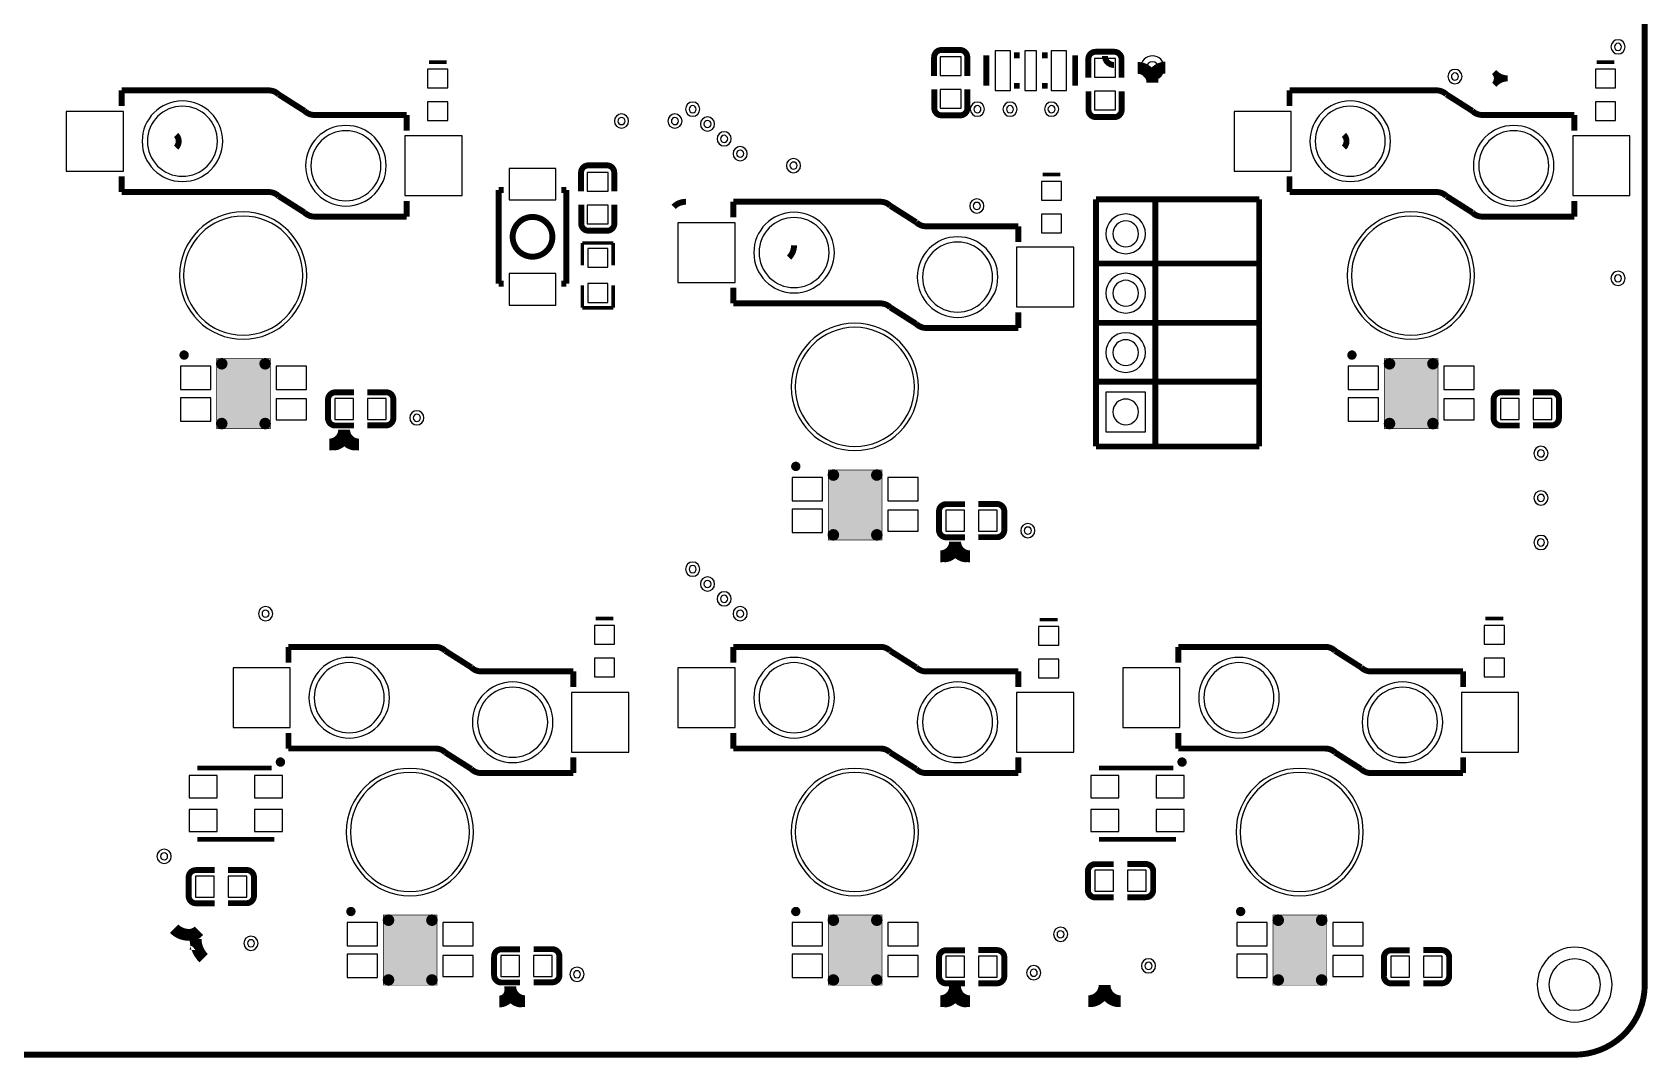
# Model space of a CAD drawing. Header units: millimetres. Extents: x 3 to 280, y -102 to -19.
# Drawn here: x 211.2 to 280.4, y -101.9 to -58.1 of the extents above; entities that cross this region are included whole.
import ezdxf

# ---------------------------------------------------------------- set-up
doc = ezdxf.new("R2010")
doc.units = ezdxf.units.MM
for name, color, linetype, true_color in [('Board Outline Layer', 7, 'Continuous', 0xff00ff), ('Bottom Layer', 7, 'Continuous', 0x0000ff), ('Bottom Silkscreen Layer', 7, 'Continuous', 0x66cc33), ('Hole Layer', 7, 'Continuous', 0x222222), ('Multi-Layer', 7, 'Continuous', 0xc0c0c0), ('Top Layer', 7, 'Continuous', 0xff0000)]:
    doc.layers.add(name, color=color, linetype=linetype, true_color=true_color)

msp = doc.modelspace()

# ---------------------------------------------------------------- hatches: boundary and pattern name
at = {"layer": 'Multi-Layer'}
for points in [[(219.105, -72.235, 1), (219.605, -72.235, 1)], [(221.434, -75.015), (219.134, -75.015), (219.134, -72.015), (221.434, -72.015)], [(220.964, -72.235, 1), (221.464, -72.235, 1)], [(269.112, -72.235, 1), (269.612, -72.235, 1)], [(271.442, -75.015), (269.142, -75.015), (269.142, -72.015), (271.442, -72.015)], [(270.972, -72.235, 1), (271.472, -72.235, 1)], [(219.105, -74.795, 1), (219.605, -74.795, 1)], [(220.964, -74.795, 1), (221.464, -74.795, 1)], [(269.112, -74.795, 1), (269.612, -74.795, 1)], [(270.972, -74.795, 1), (271.472, -74.795, 1)], [(245.297, -76.998, 1), (245.797, -76.998, 1)], [(247.627, -79.778), (245.327, -79.778), (245.327, -76.778), (247.627, -76.778)], [(247.157, -76.998, 1), (247.657, -76.998, 1)], [(245.297, -79.558, 1), (245.797, -79.558, 1)], [(247.157, -79.558, 1), (247.657, -79.558, 1)], [(226.247, -96.048, 1), (226.747, -96.048, 1)], [(228.577, -98.828), (226.277, -98.828), (226.277, -95.828), (228.577, -95.828)], [(228.107, -96.048, 1), (228.607, -96.048, 1)], [(245.297, -96.048, 1), (245.797, -96.048, 1)], [(247.627, -98.828), (245.327, -98.828), (245.327, -95.828), (247.627, -95.828)], [(247.157, -96.048, 1), (247.657, -96.048, 1)], [(264.347, -96.048, 1), (264.847, -96.048, 1)], [(266.677, -98.828), (264.377, -98.828), (264.377, -95.828), (266.677, -95.828)], [(266.207, -96.048, 1), (266.707, -96.048, 1)], [(226.247, -98.608, 1), (226.747, -98.608, 1)], [(228.107, -98.608, 1), (228.607, -98.608, 1)], [(245.297, -98.608, 1), (245.797, -98.608, 1)], [(247.157, -98.608, 1), (247.657, -98.608, 1)], [(264.347, -98.608, 1), (264.847, -98.608, 1)], [(266.207, -98.608, 1), (266.707, -98.608, 1)]]:
    msp.add_hatch(color=256, dxfattribs=at).paths.add_polyline_path(points)

# ---------------------------------------------------------------- linework, layer by layer
at = {"layer": 'Board Outline Layer', "const_width": 0.254}
for points in [[(280.29, -98.806), (280.29, -23.842)], [(277.29, -101.805), (6.575, -101.805)]]:
    msp.add_lwpolyline(points, dxfattribs=at)
msp.add_lwpolyline([(280.29, -98.806, -0.414214), (277.29, -101.805)], format="xyb", dxfattribs=at)
at = {"layer": 'Bottom Layer'}
for points in [[(250.122, -59.898), (251.022, -59.898), (251.022, -59.098), (250.122, -59.098)], [(253.126, -60.54), (253.126, -58.84), (252.476, -58.84), (252.476, -60.54)], [(254.251, -60.54), (254.251, -58.84), (253.751, -58.84), (253.751, -60.54)], [(255.525, -60.54), (255.525, -58.84), (254.875, -58.84), (254.875, -60.54)], [(256.726, -59.974), (257.626, -59.974), (257.626, -59.174), (256.726, -59.174)], [(229.037, -59.623), (228.173, -59.623), (228.173, -60.423), (229.037, -60.423)], [(279.045, -59.623), (278.181, -59.623), (278.181, -60.423), (279.045, -60.423)], [(250.122, -61.298), (251.022, -61.298), (251.022, -60.498), (250.122, -60.498)], [(256.726, -61.374), (257.626, -61.374), (257.626, -60.574), (256.726, -60.574)], [(212.697, -61.437), (212.697, -63.987), (215.147, -63.987), (215.147, -61.437)], [(229.037, -61.023), (228.173, -61.023), (228.173, -61.823), (229.037, -61.823)], [(262.704, -61.437), (262.704, -63.987), (265.154, -63.987), (265.154, -61.437)], [(279.045, -61.023), (278.181, -61.023), (278.181, -61.823), (279.045, -61.823)], [(229.647, -65.037), (229.647, -62.487), (227.197, -62.487), (227.197, -65.037)], [(279.655, -65.037), (279.655, -62.487), (277.205, -62.487), (277.205, -65.037)], [(231.664, -65.227), (233.664, -65.227), (233.664, -63.877), (231.664, -63.877)], [(235.908, -64.051), (235.008, -64.051), (235.008, -64.851), (235.908, -64.851)], [(255.322, -64.432), (254.458, -64.432), (254.458, -65.232), (255.322, -65.232)], [(235.908, -65.451), (235.008, -65.451), (235.008, -66.251), (235.908, -66.251)], [(238.889, -66.202), (238.889, -68.752), (241.339, -68.752), (241.339, -66.202)], [(255.322, -65.832), (254.458, -65.832), (254.458, -66.632), (255.322, -66.632)], [(235.89, -67.297), (235.026, -67.297), (235.026, -68.103), (235.89, -68.103)], [(255.839, -69.802), (255.839, -67.252), (253.389, -67.252), (253.389, -69.802)], [(231.664, -69.727), (233.664, -69.727), (233.664, -68.377), (231.664, -68.377)], [(235.89, -68.803), (235.026, -68.803), (235.026, -69.61), (235.89, -69.61)], [(218.884, -73.34), (218.884, -72.34), (217.584, -72.34), (217.584, -73.34)], [(222.985, -73.34), (222.985, -72.34), (221.685, -72.34), (221.685, -73.34)], [(268.892, -73.34), (268.892, -72.34), (267.592, -72.34), (267.592, -73.34)], [(272.992, -73.34), (272.992, -72.34), (271.692, -72.34), (271.692, -73.34)], [(218.884, -74.691), (218.884, -73.691), (217.584, -73.691), (217.584, -74.691)], [(222.985, -74.641), (222.985, -73.741), (221.685, -73.741), (221.685, -74.641)], [(224.998, -74.618), (224.998, -73.718), (224.198, -73.718), (224.198, -74.618)], [(226.398, -74.618), (226.398, -73.718), (225.598, -73.718), (225.598, -74.618)], [(257.214, -75.145), (258.914, -75.145), (258.914, -73.445), (257.214, -73.445)], [(268.892, -74.691), (268.892, -73.691), (267.592, -73.691), (267.592, -74.691)], [(272.992, -74.641), (272.992, -73.741), (271.692, -73.741), (271.692, -74.641)], [(274.91, -74.618), (274.91, -73.718), (274.11, -73.718), (274.11, -74.618)], [(276.31, -74.618), (276.31, -73.718), (275.51, -73.718), (275.51, -74.618)], [(245.077, -78.103), (245.077, -77.103), (243.777, -77.103), (243.777, -78.103)], [(249.177, -78.103), (249.177, -77.103), (247.877, -77.103), (247.877, -78.103)], [(245.077, -79.453), (245.077, -78.453), (243.777, -78.453), (243.777, -79.453)], [(249.177, -79.403), (249.177, -78.503), (247.877, -78.503), (247.877, -79.403)], [(251.16, -79.403), (251.16, -78.503), (250.36, -78.503), (250.36, -79.403)], [(252.561, -79.403), (252.561, -78.503), (251.761, -78.503), (251.761, -79.403)], [(236.181, -83.436), (235.317, -83.436), (235.317, -84.236), (236.181, -84.236)], [(255.195, -83.482), (254.331, -83.482), (254.331, -84.282), (255.195, -84.282)], [(274.282, -83.436), (273.418, -83.436), (273.418, -84.236), (274.282, -84.236)], [(236.181, -84.836), (235.317, -84.836), (235.317, -85.636), (236.181, -85.636)], [(255.195, -84.882), (254.331, -84.882), (254.331, -85.682), (255.195, -85.682)], [(274.282, -84.836), (273.418, -84.836), (273.418, -85.636), (274.282, -85.636)], [(219.839, -85.252), (219.839, -87.802), (222.289, -87.802), (222.289, -85.252)], [(238.889, -85.252), (238.889, -87.802), (241.339, -87.802), (241.339, -85.252)], [(257.939, -85.252), (257.939, -87.802), (260.389, -87.802), (260.389, -85.252)], [(236.789, -88.852), (236.789, -86.302), (234.339, -86.302), (234.339, -88.852)], [(255.839, -88.852), (255.839, -86.302), (253.389, -86.302), (253.389, -88.852)], [(274.889, -88.852), (274.889, -86.302), (272.439, -86.302), (272.439, -88.852)], [(219.164, -90.809), (219.164, -89.859), (217.964, -89.859), (217.964, -90.809)], [(221.964, -90.809), (221.964, -89.859), (220.764, -89.859), (220.764, -90.809)], [(257.772, -90.809), (257.772, -89.859), (256.572, -89.859), (256.572, -90.809)], [(260.573, -90.809), (260.573, -89.859), (259.373, -89.859), (259.373, -90.809)], [(219.164, -92.259), (219.164, -91.309), (217.964, -91.309), (217.964, -92.259)], [(221.964, -92.259), (221.964, -91.309), (220.764, -91.309), (220.764, -92.259)], [(257.772, -92.259), (257.772, -91.309), (256.572, -91.309), (256.572, -92.259)], [(260.573, -92.259), (260.573, -91.309), (259.373, -91.309), (259.373, -92.259)], [(257.536, -94.811), (257.536, -93.911), (256.736, -93.911), (256.736, -94.811)], [(258.936, -94.811), (258.936, -93.911), (258.136, -93.911), (258.136, -94.811)], [(219.029, -95.065), (219.029, -94.165), (218.229, -94.165), (218.229, -95.065)], [(220.429, -95.065), (220.429, -94.165), (219.629, -94.165), (219.629, -95.065)], [(226.027, -97.153), (226.027, -96.153), (224.727, -96.153), (224.727, -97.153)], [(230.127, -97.153), (230.127, -96.153), (228.827, -96.153), (228.827, -97.153)], [(245.077, -97.153), (245.077, -96.153), (243.777, -96.153), (243.777, -97.153)], [(249.177, -97.153), (249.177, -96.153), (247.877, -96.153), (247.877, -97.153)], [(264.127, -97.153), (264.127, -96.153), (262.827, -96.153), (262.827, -97.153)], [(268.227, -97.153), (268.227, -96.153), (266.927, -96.153), (266.927, -97.153)], [(226.027, -98.503), (226.027, -97.503), (224.727, -97.503), (224.727, -98.503)], [(245.077, -98.503), (245.077, -97.503), (243.777, -97.503), (243.777, -98.503)], [(264.127, -98.503), (264.127, -97.503), (262.827, -97.503), (262.827, -98.503)], [(230.127, -98.453), (230.127, -97.553), (228.827, -97.553), (228.827, -98.453)], [(232.11, -98.454), (232.11, -97.554), (231.31, -97.554), (231.31, -98.454)], [(233.51, -98.454), (233.51, -97.554), (232.71, -97.554), (232.71, -98.454)], [(249.177, -98.453), (249.177, -97.553), (247.877, -97.553), (247.877, -98.453)], [(251.16, -98.494), (251.16, -97.594), (250.36, -97.594), (250.36, -98.494)], [(252.561, -98.494), (252.561, -97.594), (251.761, -97.594), (251.761, -98.494)], [(268.227, -98.453), (268.227, -97.553), (266.927, -97.553), (266.927, -98.453)], [(270.211, -98.494), (270.211, -97.594), (269.411, -97.594), (269.411, -98.494)], [(271.611, -98.494), (271.611, -97.594), (270.811, -97.594), (270.811, -98.494)]]:
    msp.add_lwpolyline(points, close=True, dxfattribs=at)
for points, const_width in [([(257.176, -59.065, 0.414214), (257.557, -59.446)], 0.254), ([(259.208, -60.208, 0.414214), (258.573, -59.573)], 0.508), ([(259.758, -59.563, 0.413958), (259.207, -60.113)], 0.508), ([(273.845, -60.292, 0.414234), (273.845, -59.753)], 0.254), ([(273.898, -59.806, 0.198917), (274.421, -60.023)], 0.254), ([(274.421, -60.023, 0.198917), (273.898, -60.24)], 0.254), ([(239.23, -65.304, 0.198917), (238.706, -65.52)], 0.254), ([(223.962, -75.692, 0.414214), (224.597, -75.057)], 0.508), ([(224.598, -75.227, -0.414214), (224.134, -75.692)], 0.508), ([(224.597, -75.057, 0.414214), (225.232, -75.692)], 0.508), ([(224.598, -75.207, 0.414214), (225.083, -75.692)], 0.508), ([(250.124, -80.478, 0.414214), (250.759, -79.843)], 0.508), ([(250.76, -80.012, -0.414214), (250.296, -80.477)], 0.508), ([(250.759, -79.843, 0.414214), (251.394, -80.478)], 0.508), ([(250.76, -79.992, 0.414214), (251.245, -80.477)], 0.508), ([(217.318, -96.414, 0.198763), (217.953, -96.677)], 0.508), ([(217.953, -96.677, 0.198463), (218.381, -96.5)], 0.508), ([(218.069, -96.677, 0.198912), (218.3, -96.581)], 0.508), ([(218.237, -96.847, 0.198917), (218.581, -97.677)], 0.508), ([(218.237, -97.33, -0.199098), (218.236, -97.332)], 0.508), ([(231.71, -99.062, -0.414214), (231.246, -99.527)], 0.508), ([(231.709, -98.882, 0.414214), (232.344, -99.517)], 0.508), ([(231.71, -99.042, 0.414214), (232.195, -99.527)], 0.508), ([(250.124, -99.517, 0.414214), (250.759, -98.882)], 0.508), ([(250.76, -99.062, -0.414214), (250.296, -99.527)], 0.508), ([(250.759, -98.882, 0.414214), (251.394, -99.517)], 0.508), ([(250.76, -99.042, 0.414214), (251.245, -99.527)], 0.508), ([(257.161, -98.821, -0.414214), (256.465, -99.517)], 0.508), ([(256.524, -99.517, 0.415661), (257.157, -98.881)], 0.508), ([(257.157, -98.884, 0.412783), (257.794, -99.517)], 0.508), ([(257.161, -98.831, 0.414214), (257.848, -99.517)], 0.508)]:
    msp.add_lwpolyline(points, format="xyb", dxfattribs=dict(at, const_width=const_width))
for points in [[(215.947, -62.712, 1), (219.397, -62.712), (219.397, -62.712, 1), (215.947, -62.712)], [(265.954, -62.712, 1), (269.404, -62.712), (269.404, -62.712, 1), (265.954, -62.712)], [(222.947, -63.762, 1), (226.397, -63.762), (226.397, -63.762, 1), (222.947, -63.762)], [(272.954, -63.762, 1), (276.404, -63.762), (276.404, -63.762, 1), (272.954, -63.762)], [(217.547, -68.463, 1), (222.997, -68.463), (222.997, -68.463, 1), (217.547, -68.463)], [(242.139, -67.477, 1), (245.589, -67.477), (245.589, -67.477, 1), (242.139, -67.477)], [(249.139, -68.527, 1), (252.589, -68.527), (252.589, -68.527, 1), (249.139, -68.527)], [(243.739, -73.226, 1), (249.189, -73.226), (249.189, -73.226, 1), (243.739, -73.226)], [(223.089, -86.527, 1), (226.539, -86.527), (226.539, -86.527, 1), (223.089, -86.527)], [(242.139, -86.527, 1), (245.589, -86.527), (245.589, -86.527, 1), (242.139, -86.527)], [(261.189, -86.527, 1), (264.639, -86.527), (264.639, -86.527, 1), (261.189, -86.527)], [(230.089, -87.577, 1), (233.539, -87.577), (233.539, -87.577, 1), (230.089, -87.577)], [(249.139, -87.577, 1), (252.589, -87.577), (252.589, -87.577, 1), (249.139, -87.577)], [(268.189, -87.577, 1), (271.639, -87.577), (271.639, -87.577, 1), (268.189, -87.577)], [(224.689, -92.276, 1), (230.139, -92.276), (230.139, -92.276, 1), (224.689, -92.276)], [(243.739, -92.276, 1), (249.189, -92.276), (249.189, -92.276, 1), (243.739, -92.276)], [(275.69, -98.806, 1), (278.89, -98.806), (278.89, -98.806, 1), (275.69, -98.806)]]:
    msp.add_lwpolyline(points, format="xyb", dxfattribs=at)
for points in [[(257.214, -66.675, 1), (258.914, -66.675, 1)], [(267.554, -68.463, 1), (273.004, -68.463, 1)], [(257.214, -69.215, 1), (258.914, -69.215, 1)], [(257.214, -71.755, 1), (258.914, -71.755, 1)], [(262.789, -92.276, 1), (268.239, -92.276, 1)]]:
    msp.add_lwpolyline(points, format="xyb", close=True, dxfattribs=at)
at = {"layer": 'Bottom Silkscreen Layer', "const_width": 0.254}
for points in [[(250.171, -58.808, 0.414214), (249.861, -59.118)], [(251.281, -59.118, 0.414239), (250.971, -58.808)], [(256.775, -58.884, 0.414214), (256.465, -59.194)], [(257.885, -59.194, 0.414239), (257.575, -58.884)], [(221.372, -60.537, -0.198912), (221.793, -60.711)], [(271.379, -60.537, -0.198912), (271.801, -60.711)], [(223.32, -61.587, -0.198912), (222.898, -61.412)], [(249.867, -61.294, 0.414239), (250.177, -61.604)], [(250.977, -61.604, 0.414214), (251.287, -61.294)], [(256.471, -61.37, 0.414239), (256.781, -61.68)], [(257.581, -61.68, 0.414214), (257.891, -61.37)], [(273.327, -61.587, -0.198912), (272.906, -61.412)], [(235.053, -63.746, 0.414214), (234.743, -64.055)], [(236.163, -64.055, 0.414239), (235.853, -63.746)], [(221.372, -64.887, -0.198912), (221.793, -65.061)], [(271.379, -64.887, -0.198912), (271.801, -65.061)], [(223.32, -65.937, -0.198912), (222.898, -65.762)], [(247.564, -65.302, -0.198912), (247.986, -65.476)], [(273.327, -65.937, -0.198912), (272.906, -65.762)], [(231.814, -66.802, 1), (233.515, -66.802), (233.515, -66.802, 1), (231.814, -66.802)], [(234.749, -66.231, 0.414239), (235.059, -66.541)], [(235.859, -66.541, 0.414214), (236.169, -66.231)], [(249.512, -66.352, -0.198912), (249.091, -66.177)], [(247.564, -69.652, -0.198912), (247.986, -69.826)], [(249.512, -70.702, -0.198912), (249.091, -70.527)], [(224.218, -73.459, 0.414239), (223.908, -73.768)], [(226.704, -73.763, 0.414214), (226.394, -73.453)], [(274.129, -73.459, 0.414239), (273.82, -73.768)], [(276.615, -73.763, 0.414214), (276.305, -73.453)], [(223.908, -74.568, 0.414214), (224.218, -74.878)], [(226.394, -74.872, 0.414239), (226.704, -74.563)], [(273.82, -74.568, 0.414214), (274.129, -74.878)], [(276.305, -74.872, 0.414239), (276.615, -74.563)], [(250.38, -78.244, 0.414239), (250.07, -78.553)], [(252.866, -78.548, 0.414214), (252.556, -78.238)], [(250.07, -79.353, 0.414214), (250.38, -79.663)], [(252.556, -79.657, 0.414239), (252.866, -79.348)], [(228.514, -84.352, -0.198912), (228.936, -84.526)], [(247.564, -84.352, -0.198912), (247.986, -84.526)], [(266.614, -84.352, -0.198912), (267.036, -84.526)], [(230.462, -85.402, -0.198912), (230.041, -85.227)], [(249.512, -85.402, -0.198912), (249.091, -85.227)], [(268.562, -85.402, -0.198912), (268.141, -85.227)], [(228.514, -88.702, -0.198912), (228.936, -88.876)], [(247.564, -88.702, -0.198912), (247.986, -88.876)], [(266.614, -88.702, -0.198912), (267.036, -88.876)], [(230.462, -89.752, -0.198912), (230.041, -89.577)], [(249.512, -89.752, -0.198912), (249.091, -89.577)], [(268.562, -89.752, -0.198912), (268.141, -89.577)], [(218.249, -93.906, 0.414239), (217.939, -94.215)], [(220.735, -94.21, 0.414214), (220.425, -93.9)], [(256.756, -93.652, 0.414239), (256.446, -93.961)], [(259.241, -93.956, 0.414214), (258.932, -93.646)], [(256.446, -94.761, 0.414214), (256.756, -95.071)], [(258.932, -95.065, 0.414239), (259.241, -94.756)], [(217.939, -95.015, 0.414214), (218.249, -95.325)], [(220.425, -95.319, 0.414239), (220.735, -95.01)], [(231.33, -97.294, 0.414239), (231.02, -97.604)], [(233.816, -97.598, 0.414214), (233.506, -97.288)], [(250.38, -97.335, 0.414239), (250.07, -97.644)], [(252.866, -97.639, 0.414214), (252.556, -97.329)], [(269.43, -97.335, 0.414239), (269.121, -97.644)], [(271.916, -97.639, 0.414214), (271.606, -97.329)], [(231.02, -98.404, 0.414214), (231.33, -98.714)], [(233.506, -98.708, 0.414239), (233.816, -98.398)], [(250.07, -98.444, 0.414214), (250.38, -98.754)], [(252.556, -98.748, 0.414239), (252.866, -98.439)], [(269.121, -98.444, 0.414214), (269.43, -98.754)], [(271.606, -98.748, 0.414239), (271.916, -98.439)]]:
    msp.add_lwpolyline(points, format="xyb", dxfattribs=at)
at = {"layer": 'Bottom Silkscreen Layer'}
for points, const_width in [([(250.971, -58.808), (250.171, -58.808)], 0.254), ([(257.575, -58.884), (256.775, -58.884)], 0.254), ([(228.224, -59.326), (228.986, -59.326)], 0.152), ([(249.861, -59.918), (249.861, -59.118)], 0.254), ([(251.281, -59.918), (251.281, -59.118)], 0.254), ([(252.101, -60.34), (252.101, -59.04)], 0.254), ([(253.519, -59.04), (253.283, -59.04)], 0.254), ([(254.718, -59.04), (254.482, -59.04)], 0.254), ([(255.9, -59.04), (255.9, -60.34)], 0.254), ([(256.465, -59.994), (256.465, -59.194)], 0.254), ([(257.885, -59.994), (257.885, -59.194)], 0.254), ([(278.232, -59.326), (278.994, -59.326)], 0.152), ([(215.072, -60.537), (215.072, -61.206)], 0.254), ([(215.072, -60.537), (221.372, -60.537)], 0.254), ([(221.793, -60.711), (222.898, -61.412)], 0.254), ([(249.867, -60.494), (249.867, -61.294)], 0.254), ([(251.287, -60.494), (251.287, -61.294)], 0.254), ([(253.519, -60.34), (253.283, -60.34)], 0.254), ([(254.718, -60.34), (254.482, -60.34)], 0.254), ([(256.471, -60.57), (256.471, -61.37)], 0.254), ([(257.891, -60.57), (257.891, -61.37)], 0.254), ([(265.079, -60.537), (265.079, -61.206)], 0.254), ([(265.079, -60.537), (271.379, -60.537)], 0.254), ([(271.801, -60.711), (272.906, -61.412)], 0.254), ([(227.272, -61.587), (223.32, -61.587)], 0.254), ([(227.272, -61.587), (227.272, -62.256)], 0.254), ([(250.977, -61.604), (250.177, -61.604)], 0.254), ([(257.581, -61.68), (256.781, -61.68)], 0.254), ([(277.279, -61.587), (273.327, -61.587)], 0.254), ([(277.279, -61.587), (277.279, -62.256)], 0.254), ([(235.053, -63.746), (235.853, -63.746)], 0.254), ([(215.072, -64.218), (215.072, -64.887)], 0.254), ([(234.743, -64.855), (234.743, -64.055)], 0.254), ([(236.163, -64.855), (236.163, -64.055)], 0.254), ([(254.509, -64.135), (255.271, -64.135)], 0.152), ([(265.079, -64.218), (265.079, -64.887)], 0.254), ([(215.072, -64.887), (221.372, -64.887)], 0.254), ([(221.793, -65.061), (222.898, -65.762)], 0.254), ([(231.433, -64.802), (231.214, -64.802)], 0.254), ([(231.214, -68.802), (231.214, -64.802)], 0.254), ([(234.114, -64.802), (233.896, -64.802)], 0.254), ([(234.114, -68.802), (234.114, -64.802)], 0.254), ([(265.079, -64.887), (271.379, -64.887)], 0.254), ([(271.801, -65.061), (272.906, -65.762)], 0.254), ([(227.272, -65.268), (227.272, -65.937)], 0.254), ([(234.749, -65.431), (234.749, -66.231)], 0.254), ([(236.169, -65.431), (236.169, -66.231)], 0.254), ([(241.264, -65.302), (241.264, -65.971)], 0.254), ([(241.264, -65.302), (247.564, -65.302)], 0.254), ([(247.986, -65.476), (249.091, -66.177)], 0.254), ([(259.335, -65.195), (256.795, -65.195)], 0.254), ([(256.795, -75.775), (256.795, -65.195)], 0.254), ([(259.335, -65.194), (263.78, -65.194)], 0.254), ([(259.335, -75.775), (259.335, -65.195)], 0.254), ([(263.78, -65.194), (263.78, -75.565)], 0.254), ([(277.279, -65.268), (277.279, -65.937)], 0.254), ([(227.272, -65.937), (223.32, -65.937)], 0.254), ([(253.464, -66.352), (249.512, -66.352)], 0.254), ([(253.464, -66.352), (253.464, -67.021)], 0.254), ([(277.279, -65.937), (273.327, -65.937)], 0.254), ([(236.119, -67.068), (234.798, -67.068)], 0.152), ([(234.798, -67.068), (234.798, -68.027)], 0.152), ([(235.059, -66.541), (235.859, -66.541)], 0.254), ([(236.119, -68.027), (236.119, -67.068)], 0.152), ([(256.807, -67.945), (263.792, -67.945)], 0.254), ([(231.433, -68.802), (231.214, -68.802)], 0.254), ([(234.114, -68.802), (233.896, -68.802)], 0.254), ([(234.798, -69.838), (234.798, -68.879)], 0.152), ([(236.119, -68.879), (236.119, -69.838)], 0.152), ([(241.264, -68.983), (241.264, -69.652)], 0.254), ([(236.119, -69.838), (234.798, -69.838)], 0.152), ([(241.264, -69.652), (247.564, -69.652)], 0.254), ([(247.986, -69.826), (249.091, -70.527)], 0.254), ([(253.464, -70.033), (253.464, -70.702)], 0.254), ([(256.795, -70.485), (263.78, -70.485)], 0.254), ([(253.464, -70.702), (249.512, -70.702)], 0.254), ([(256.795, -73.002), (263.78, -73.002)], 0.254), ([(259.335, -73.002), (256.795, -73.002)], 0.254), ([(223.908, -73.768), (223.908, -74.568)], 0.254), ([(225.018, -73.459), (224.218, -73.459)], 0.254), ([(225.594, -73.453), (226.394, -73.453)], 0.254), ([(226.704, -73.763), (226.704, -74.563)], 0.254), ([(273.82, -73.768), (273.82, -74.568)], 0.254), ([(274.929, -73.459), (274.129, -73.459)], 0.254), ([(275.505, -73.453), (276.305, -73.453)], 0.254), ([(276.615, -73.763), (276.615, -74.563)], 0.254), ([(225.018, -74.878), (224.218, -74.878)], 0.254), ([(225.594, -74.872), (226.394, -74.872)], 0.254), ([(274.929, -74.878), (274.129, -74.878)], 0.254), ([(275.505, -74.872), (276.305, -74.872)], 0.254), ([(259.335, -75.775), (256.795, -75.775)], 0.254), ([(259.335, -75.775), (263.526, -75.775)], 0.254), ([(263.526, -75.775), (263.78, -75.775)], 0.254), ([(263.78, -75.775), (263.78, -75.565)], 0.254), ([(251.18, -78.244), (250.38, -78.244)], 0.254), ([(251.756, -78.238), (252.556, -78.238)], 0.254), ([(250.07, -78.553), (250.07, -79.353)], 0.254), ([(252.866, -78.548), (252.866, -79.348)], 0.254), ([(251.18, -79.663), (250.38, -79.663)], 0.254), ([(251.756, -79.657), (252.556, -79.657)], 0.254), ([(235.368, -83.139), (236.13, -83.139)], 0.152), ([(254.382, -83.185), (255.144, -83.185)], 0.152), ([(273.469, -83.139), (274.231, -83.139)], 0.152), ([(222.214, -84.352), (222.214, -85.021)], 0.254), ([(222.214, -84.352), (228.514, -84.352)], 0.254), ([(241.264, -84.352), (241.264, -85.021)], 0.254), ([(241.264, -84.352), (247.564, -84.352)], 0.254), ([(260.314, -84.352), (260.314, -85.021)], 0.254), ([(260.314, -84.352), (266.614, -84.352)], 0.254), ([(228.936, -84.526), (230.041, -85.227)], 0.254), ([(247.986, -84.526), (249.091, -85.227)], 0.254), ([(267.036, -84.526), (268.141, -85.227)], 0.254), ([(234.414, -85.402), (230.462, -85.402)], 0.254), ([(234.414, -85.402), (234.414, -86.071)], 0.254), ([(253.464, -85.402), (249.512, -85.402)], 0.254), ([(253.464, -85.402), (253.464, -86.071)], 0.254), ([(272.514, -85.402), (268.562, -85.402)], 0.254), ([(272.514, -85.402), (272.514, -86.071)], 0.254), ([(222.214, -88.033), (222.214, -88.702)], 0.254), ([(241.264, -88.033), (241.264, -88.702)], 0.254), ([(260.314, -88.033), (260.314, -88.702)], 0.254), ([(222.214, -88.702), (228.514, -88.702)], 0.254), ([(228.936, -88.876), (230.041, -89.577)], 0.254), ([(234.414, -89.083), (234.414, -89.752)], 0.254), ([(241.264, -88.702), (247.564, -88.702)], 0.254), ([(247.986, -88.876), (249.091, -89.577)], 0.254), ([(253.464, -89.083), (253.464, -89.752)], 0.254), ([(260.314, -88.702), (266.614, -88.702)], 0.254), ([(267.036, -88.876), (268.141, -89.577)], 0.254), ([(272.514, -89.083), (272.514, -89.752)], 0.254), ([(218.313, -89.535), (221.488, -89.535)], 0.2), ([(234.414, -89.752), (230.462, -89.752)], 0.254), ([(253.464, -89.752), (249.512, -89.752)], 0.254), ([(256.922, -89.535), (260.097, -89.535)], 0.2), ([(272.514, -89.752), (268.562, -89.752)], 0.254), ([(221.615, -92.583), (218.313, -92.583)], 0.2), ([(260.224, -92.583), (256.922, -92.583)], 0.2), ([(219.049, -93.906), (218.249, -93.906)], 0.254), ([(219.625, -93.9), (220.425, -93.9)], 0.254), ([(256.446, -93.961), (256.446, -94.761)], 0.254), ([(257.556, -93.652), (256.756, -93.652)], 0.254), ([(258.132, -93.646), (258.932, -93.646)], 0.254), ([(259.241, -93.956), (259.241, -94.756)], 0.254), ([(217.939, -94.215), (217.939, -95.015)], 0.254), ([(220.735, -94.21), (220.735, -95.01)], 0.254), ([(219.049, -95.325), (218.249, -95.325)], 0.254), ([(219.625, -95.319), (220.425, -95.319)], 0.254), ([(257.556, -95.071), (256.756, -95.071)], 0.254), ([(258.132, -95.065), (258.932, -95.065)], 0.254), ([(231.02, -97.604), (231.02, -98.404)], 0.254), ([(232.13, -97.294), (231.33, -97.294)], 0.254), ([(232.706, -97.288), (233.506, -97.288)], 0.254), ([(233.816, -97.598), (233.816, -98.398)], 0.254), ([(250.07, -97.644), (250.07, -98.444)], 0.254), ([(251.18, -97.335), (250.38, -97.335)], 0.254), ([(251.756, -97.329), (252.556, -97.329)], 0.254), ([(252.866, -97.639), (252.866, -98.439)], 0.254), ([(269.121, -97.644), (269.121, -98.444)], 0.254), ([(270.23, -97.335), (269.43, -97.335)], 0.254), ([(270.806, -97.329), (271.606, -97.329)], 0.254), ([(271.916, -97.639), (271.916, -98.439)], 0.254), ([(232.13, -98.714), (231.33, -98.714)], 0.254), ([(232.706, -98.708), (233.506, -98.708)], 0.254), ([(251.18, -98.754), (250.38, -98.754)], 0.254), ([(251.756, -98.748), (252.556, -98.748)], 0.254), ([(270.23, -98.754), (269.43, -98.754)], 0.254), ([(270.806, -98.748), (271.606, -98.748)], 0.254)]:
    msp.add_lwpolyline(points, dxfattribs=dict(at, const_width=const_width))
at = {"layer": 'Bottom Silkscreen Layer', "const_width": 0.2}
for points in [[(217.644, -71.864, 1), (217.845, -71.864, 1)], [(267.652, -71.864, 1), (267.852, -71.864, 1)], [(243.837, -76.627, 1), (244.037, -76.627, 1)], [(221.769, -89.281, 1), (221.97, -89.281, 1)], [(260.377, -89.281, 1), (260.578, -89.281, 1)], [(224.787, -95.677, 1), (224.987, -95.677, 1)], [(243.837, -95.677, 1), (244.037, -95.677, 1)], [(262.887, -95.677, 1), (263.087, -95.677, 1)]]:
    msp.add_lwpolyline(points, format="xyb", close=True, dxfattribs=at)
at = {"layer": 'Hole Layer'}
for points in [[(278.994, -58.674, 1), (279.299, -58.674), (279.299, -58.674, 1), (278.994, -58.674)], [(272.009, -59.944, 1), (272.314, -59.944), (272.314, -59.944, 1), (272.009, -59.944)], [(216.172, -62.712, 1), (219.172, -62.712), (219.172, -62.712, 1), (216.172, -62.712)], [(223.172, -63.762, 1), (226.172, -63.762), (226.172, -63.762, 1), (223.172, -63.762)], [(242.364, -67.477, 1), (245.364, -67.477), (245.364, -67.477, 1), (242.364, -67.477)], [(257.514, -66.675, 1), (258.614, -66.675), (258.614, -66.675, 1), (257.514, -66.675)], [(267.729, -68.463, 1), (272.829, -68.463), (272.829, -68.463, 1), (267.729, -68.463)], [(249.364, -68.527, 1), (252.364, -68.527), (252.364, -68.527, 1), (249.364, -68.527)], [(278.994, -68.58, 1), (279.299, -68.58), (279.299, -68.58, 1), (278.994, -68.58)], [(257.514, -69.215, 1), (258.614, -69.215), (258.614, -69.215, 1), (257.514, -69.215)], [(257.514, -71.755, 1), (258.614, -71.755), (258.614, -71.755, 1), (257.514, -71.755)], [(257.514, -74.295, 1), (258.614, -74.295), (258.614, -74.295, 1), (257.514, -74.295)], [(275.692, -76.073, 1), (275.997, -76.073), (275.997, -76.073, 1), (275.692, -76.073)], [(275.692, -77.978, 1), (275.997, -77.978), (275.997, -77.978, 1), (275.692, -77.978)], [(275.692, -79.883, 1), (275.997, -79.883), (275.997, -79.883, 1), (275.692, -79.883)], [(223.314, -86.527, 1), (226.314, -86.527), (226.314, -86.527, 1), (223.314, -86.527)], [(242.364, -86.527, 1), (245.364, -86.527), (245.364, -86.527, 1), (242.364, -86.527)], [(230.314, -87.577, 1), (233.314, -87.577), (233.314, -87.577, 1), (230.314, -87.577)], [(249.364, -87.577, 1), (252.364, -87.577), (252.364, -87.577, 1), (249.364, -87.577)], [(276.19, -98.806, 1), (278.39, -98.806), (278.39, -98.806, 1), (276.19, -98.806)]]:
    msp.add_lwpolyline(points, format="xyb", dxfattribs=at)
for points in [[(258.954, -59.563, 1), (259.462, -59.563, 1)], [(239.37, -61.341, 1), (239.675, -61.341, 1)], [(251.562, -61.341, 1), (251.867, -61.341, 1)], [(252.959, -61.341, 1), (253.264, -61.341, 1)], [(254.737, -61.341, 1), (255.042, -61.341, 1)], [(266.179, -62.712, 1), (269.179, -62.712, 1)], [(236.322, -61.849, 1), (236.627, -61.849, 1)], [(238.608, -61.849, 1), (238.913, -61.849, 1)], [(240.005, -61.976, 1), (240.31, -61.976, 1)], [(240.716, -62.611, 1), (241.021, -62.611, 1)], [(273.179, -63.762, 1), (276.179, -63.762, 1)], [(241.402, -63.246, 1), (241.707, -63.246, 1)], [(243.688, -63.754, 1), (243.993, -63.754, 1)], [(251.537, -65.481, 1), (251.842, -65.481, 1)], [(217.722, -68.463, 1), (222.822, -68.463, 1)], [(243.914, -73.226, 1), (249.014, -73.226, 1)], [(227.559, -74.549, 1), (227.864, -74.549, 1)], [(253.721, -79.375, 1), (254.026, -79.375, 1)], [(239.37, -81.026, 1), (239.675, -81.026, 1)], [(240.005, -81.661, 1), (240.31, -81.661, 1)], [(240.716, -82.296, 1), (241.021, -82.296, 1)], [(221.082, -82.931, 1), (221.387, -82.931, 1)], [(241.402, -82.931, 1), (241.707, -82.931, 1)], [(261.414, -86.527, 1), (264.414, -86.527, 1)], [(268.414, -87.577, 1), (271.414, -87.577, 1)], [(224.864, -92.276, 1), (229.964, -92.276, 1)], [(243.914, -92.276, 1), (249.014, -92.276, 1)], [(262.964, -92.276, 1), (268.064, -92.276, 1)], [(216.736, -93.317, 1), (217.04, -93.317, 1)], [(255.123, -96.652, 1), (255.428, -96.652, 1)], [(220.455, -97.036, 1), (220.76, -97.036, 1)], [(234.417, -98.362, 1), (234.722, -98.362, 1)], [(253.975, -98.298, 1), (254.28, -98.298, 1)], [(258.888, -98.004, 1), (259.193, -98.004, 1)]]:
    msp.add_lwpolyline(points, format="xyb", close=True, dxfattribs=at)
at = {"layer": 'Multi-Layer'}
for points in [[(278.842, -58.674, 1), (279.451, -58.674, 1)], [(258.7, -59.563, 1), (259.716, -59.563, 1)], [(271.857, -59.944, 1), (272.466, -59.944, 1)], [(236.17, -61.849, 1), (236.779, -61.849, 1)], [(238.456, -61.849, 1), (239.065, -61.849, 1)], [(239.218, -61.341, 1), (239.827, -61.341, 1)], [(251.41, -61.341, 1), (252.019, -61.341, 1)], [(252.807, -61.341, 1), (253.416, -61.341, 1)], [(254.585, -61.341, 1), (255.194, -61.341, 1)], [(239.853, -61.976, 1), (240.462, -61.976, 1)], [(240.564, -62.611, 1), (241.173, -62.611, 1)], [(241.25, -63.246, 1), (241.859, -63.246, 1)], [(243.536, -63.754, 1), (244.145, -63.754, 1)], [(251.384, -65.481, 1), (251.994, -65.481, 1)], [(257.214, -66.675, 1), (258.914, -66.675, 1)], [(257.214, -66.675, 1), (258.914, -66.675, 1)], [(257.214, -66.675, 1), (258.914, -66.675, 1)], [(267.554, -68.463, 1), (273.004, -68.463, 1)], [(267.554, -68.463, 1), (273.004, -68.463, 1)], [(267.554, -68.463, 1), (273.004, -68.463, 1)], [(257.214, -69.215, 1), (258.914, -69.215, 1)], [(257.214, -69.215, 1), (258.914, -69.215, 1)], [(257.214, -69.215, 1), (258.914, -69.215, 1)], [(278.842, -68.58, 1), (279.451, -68.58, 1)], [(257.214, -71.755, 1), (258.914, -71.755, 1)], [(257.214, -71.755, 1), (258.914, -71.755, 1)], [(257.214, -71.755, 1), (258.914, -71.755, 1)], [(227.407, -74.549, 1), (228.016, -74.549, 1)], [(275.54, -76.073, 1), (276.149, -76.073, 1)], [(275.54, -77.978, 1), (276.149, -77.978, 1)], [(253.569, -79.375, 1), (254.178, -79.375, 1)], [(275.54, -79.883, 1), (276.149, -79.883, 1)], [(239.218, -81.026, 1), (239.827, -81.026, 1)], [(239.853, -81.661, 1), (240.462, -81.661, 1)], [(240.564, -82.296, 1), (241.173, -82.296, 1)], [(220.93, -82.931, 1), (221.539, -82.931, 1)], [(241.25, -82.931, 1), (241.859, -82.931, 1)], [(262.789, -92.276, 1), (268.239, -92.276, 1)], [(262.789, -92.276, 1), (268.239, -92.276, 1)], [(262.789, -92.276, 1), (268.239, -92.276, 1)], [(216.583, -93.317, 1), (217.193, -93.317, 1)], [(220.303, -97.036, 1), (220.912, -97.036, 1)], [(254.971, -96.652, 1), (255.58, -96.652, 1)], [(234.265, -98.362, 1), (234.874, -98.362, 1)], [(253.823, -98.298, 1), (254.432, -98.298, 1)], [(258.736, -98.004, 1), (259.345, -98.004, 1)]]:
    msp.add_lwpolyline(points, format="xyb", close=True, dxfattribs=at)
for points in [[(215.947, -62.712, 1), (219.397, -62.712), (219.397, -62.712, 1), (215.947, -62.712)], [(215.947, -62.712, 1), (219.397, -62.712), (219.397, -62.712, 1), (215.947, -62.712)], [(215.947, -62.712, 1), (219.397, -62.712), (219.397, -62.712, 1), (215.947, -62.712)], [(265.954, -62.712, 1), (269.404, -62.712), (269.404, -62.712, 1), (265.954, -62.712)], [(265.954, -62.712, 1), (269.404, -62.712), (269.404, -62.712, 1), (265.954, -62.712)], [(265.954, -62.712, 1), (269.404, -62.712), (269.404, -62.712, 1), (265.954, -62.712)], [(222.947, -63.762, 1), (226.397, -63.762), (226.397, -63.762, 1), (222.947, -63.762)], [(222.947, -63.762, 1), (226.397, -63.762), (226.397, -63.762, 1), (222.947, -63.762)], [(222.947, -63.762, 1), (226.397, -63.762), (226.397, -63.762, 1), (222.947, -63.762)], [(272.954, -63.762, 1), (276.404, -63.762), (276.404, -63.762, 1), (272.954, -63.762)], [(272.954, -63.762, 1), (276.404, -63.762), (276.404, -63.762, 1), (272.954, -63.762)], [(272.954, -63.762, 1), (276.404, -63.762), (276.404, -63.762, 1), (272.954, -63.762)], [(217.547, -68.463, 1), (222.997, -68.463), (222.997, -68.463, 1), (217.547, -68.463)], [(217.547, -68.463, 1), (222.997, -68.463), (222.997, -68.463, 1), (217.547, -68.463)], [(217.547, -68.463, 1), (222.997, -68.463), (222.997, -68.463, 1), (217.547, -68.463)], [(242.139, -67.477, 1), (245.589, -67.477), (245.589, -67.477, 1), (242.139, -67.477)], [(242.139, -67.477, 1), (245.589, -67.477), (245.589, -67.477, 1), (242.139, -67.477)], [(242.139, -67.477, 1), (245.589, -67.477), (245.589, -67.477, 1), (242.139, -67.477)], [(249.139, -68.527, 1), (252.589, -68.527), (252.589, -68.527, 1), (249.139, -68.527)], [(249.139, -68.527, 1), (252.589, -68.527), (252.589, -68.527, 1), (249.139, -68.527)], [(249.139, -68.527, 1), (252.589, -68.527), (252.589, -68.527, 1), (249.139, -68.527)], [(243.739, -73.226, 1), (249.189, -73.226), (249.189, -73.226, 1), (243.739, -73.226)], [(243.739, -73.226, 1), (249.189, -73.226), (249.189, -73.226, 1), (243.739, -73.226)], [(243.739, -73.226, 1), (249.189, -73.226), (249.189, -73.226, 1), (243.739, -73.226)], [(223.089, -86.527, 1), (226.539, -86.527), (226.539, -86.527, 1), (223.089, -86.527)], [(223.089, -86.527, 1), (226.539, -86.527), (226.539, -86.527, 1), (223.089, -86.527)], [(223.089, -86.527, 1), (226.539, -86.527), (226.539, -86.527, 1), (223.089, -86.527)], [(242.139, -86.527, 1), (245.589, -86.527), (245.589, -86.527, 1), (242.139, -86.527)], [(242.139, -86.527, 1), (245.589, -86.527), (245.589, -86.527, 1), (242.139, -86.527)], [(242.139, -86.527, 1), (245.589, -86.527), (245.589, -86.527, 1), (242.139, -86.527)], [(261.189, -86.527, 1), (264.639, -86.527), (264.639, -86.527, 1), (261.189, -86.527)], [(261.189, -86.527, 1), (264.639, -86.527), (264.639, -86.527, 1), (261.189, -86.527)], [(261.189, -86.527, 1), (264.639, -86.527), (264.639, -86.527, 1), (261.189, -86.527)], [(230.089, -87.577, 1), (233.539, -87.577), (233.539, -87.577, 1), (230.089, -87.577)], [(230.089, -87.577, 1), (233.539, -87.577), (233.539, -87.577, 1), (230.089, -87.577)], [(230.089, -87.577, 1), (233.539, -87.577), (233.539, -87.577, 1), (230.089, -87.577)], [(249.139, -87.577, 1), (252.589, -87.577), (252.589, -87.577, 1), (249.139, -87.577)], [(249.139, -87.577, 1), (252.589, -87.577), (252.589, -87.577, 1), (249.139, -87.577)], [(249.139, -87.577, 1), (252.589, -87.577), (252.589, -87.577, 1), (249.139, -87.577)], [(268.189, -87.577, 1), (271.639, -87.577), (271.639, -87.577, 1), (268.189, -87.577)], [(268.189, -87.577, 1), (271.639, -87.577), (271.639, -87.577, 1), (268.189, -87.577)], [(268.189, -87.577, 1), (271.639, -87.577), (271.639, -87.577, 1), (268.189, -87.577)], [(224.689, -92.276, 1), (230.139, -92.276), (230.139, -92.276, 1), (224.689, -92.276)], [(224.689, -92.276, 1), (230.139, -92.276), (230.139, -92.276, 1), (224.689, -92.276)], [(224.689, -92.276, 1), (230.139, -92.276), (230.139, -92.276, 1), (224.689, -92.276)], [(243.739, -92.276, 1), (249.189, -92.276), (249.189, -92.276, 1), (243.739, -92.276)], [(243.739, -92.276, 1), (249.189, -92.276), (249.189, -92.276, 1), (243.739, -92.276)], [(243.739, -92.276, 1), (249.189, -92.276), (249.189, -92.276, 1), (243.739, -92.276)], [(275.69, -98.806, 1), (278.89, -98.806), (278.89, -98.806, 1), (275.69, -98.806)], [(275.69, -98.806, 1), (278.89, -98.806), (278.89, -98.806, 1), (275.69, -98.806)], [(275.69, -98.806, 1), (278.89, -98.806), (278.89, -98.806, 1), (275.69, -98.806)]]:
    msp.add_lwpolyline(points, format="xyb", dxfattribs=at)
at = {"layer": 'Multi-Layer', "const_width": 0.0254}
for points in [[(221.434, -75.015), (219.134, -75.015), (219.134, -72.015), (221.434, -72.015)], [(271.442, -75.015), (269.142, -75.015), (269.142, -72.015), (271.442, -72.015)], [(247.627, -79.778), (245.327, -79.778), (245.327, -76.778), (247.627, -76.778)], [(228.577, -98.828), (226.277, -98.828), (226.277, -95.828), (228.577, -95.828)], [(247.627, -98.828), (245.327, -98.828), (245.327, -95.828), (247.627, -95.828)], [(266.677, -98.828), (264.377, -98.828), (264.377, -95.828), (266.677, -95.828)]]:
    msp.add_lwpolyline(points, close=True, dxfattribs=at)
at = {"layer": 'Multi-Layer'}
msp.add_lwpolyline([(257.214, -75.145), (258.914, -75.145), (258.914, -73.445), (257.214, -73.445)], close=True, dxfattribs=at)
msp.add_lwpolyline([(257.214, -75.145), (258.914, -75.145), (258.914, -73.445), (257.214, -73.445)], close=True, dxfattribs=at)
msp.add_lwpolyline([(257.214, -75.145), (258.914, -75.145), (258.914, -73.445), (257.214, -73.445)], close=True, dxfattribs=at)
at = {"layer": 'Top Layer'}
for points in [[(215.947, -62.712, 1), (219.397, -62.712), (219.397, -62.712, 1), (215.947, -62.712)], [(265.954, -62.712, 1), (269.404, -62.712), (269.404, -62.712, 1), (265.954, -62.712)], [(222.947, -63.762, 1), (226.397, -63.762), (226.397, -63.762, 1), (222.947, -63.762)], [(272.954, -63.762, 1), (276.404, -63.762), (276.404, -63.762, 1), (272.954, -63.762)], [(217.547, -68.463, 1), (222.997, -68.463), (222.997, -68.463, 1), (217.547, -68.463)], [(242.139, -67.477, 1), (245.589, -67.477), (245.589, -67.477, 1), (242.139, -67.477)], [(249.139, -68.527, 1), (252.589, -68.527), (252.589, -68.527, 1), (249.139, -68.527)], [(243.739, -73.226, 1), (249.189, -73.226), (249.189, -73.226, 1), (243.739, -73.226)], [(223.089, -86.527, 1), (226.539, -86.527), (226.539, -86.527, 1), (223.089, -86.527)], [(242.139, -86.527, 1), (245.589, -86.527), (245.589, -86.527, 1), (242.139, -86.527)], [(261.189, -86.527, 1), (264.639, -86.527), (264.639, -86.527, 1), (261.189, -86.527)], [(230.089, -87.577, 1), (233.539, -87.577), (233.539, -87.577, 1), (230.089, -87.577)], [(249.139, -87.577, 1), (252.589, -87.577), (252.589, -87.577, 1), (249.139, -87.577)], [(268.189, -87.577, 1), (271.639, -87.577), (271.639, -87.577, 1), (268.189, -87.577)], [(224.689, -92.276, 1), (230.139, -92.276), (230.139, -92.276, 1), (224.689, -92.276)], [(243.739, -92.276, 1), (249.189, -92.276), (249.189, -92.276, 1), (243.739, -92.276)], [(275.69, -98.806, 1), (278.89, -98.806), (278.89, -98.806, 1), (275.69, -98.806)]]:
    msp.add_lwpolyline(points, format="xyb", dxfattribs=at)
at = {"layer": 'Top Layer', "const_width": 0.254}
for points in [[(217.402, -62.981, 0.414234), (217.402, -62.442)], [(267.409, -62.982, 0.413938), (267.409, -62.443)], [(243.646, -67.694, 0.200128), (243.862, -67.17)]]:
    msp.add_lwpolyline(points, format="xyb", dxfattribs=at)
at = {"layer": 'Top Layer'}
for points in [[(257.214, -66.675, 1), (258.914, -66.675, 1)], [(267.554, -68.463, 1), (273.004, -68.463, 1)], [(257.214, -69.215, 1), (258.914, -69.215, 1)], [(257.214, -71.755, 1), (258.914, -71.755, 1)], [(262.789, -92.276, 1), (268.239, -92.276, 1)]]:
    msp.add_lwpolyline(points, format="xyb", close=True, dxfattribs=at)
msp.add_lwpolyline([(257.214, -75.145), (258.914, -75.145), (258.914, -73.445), (257.214, -73.445)], close=True, dxfattribs=at)

doc.saveas('drawing.dxf')
